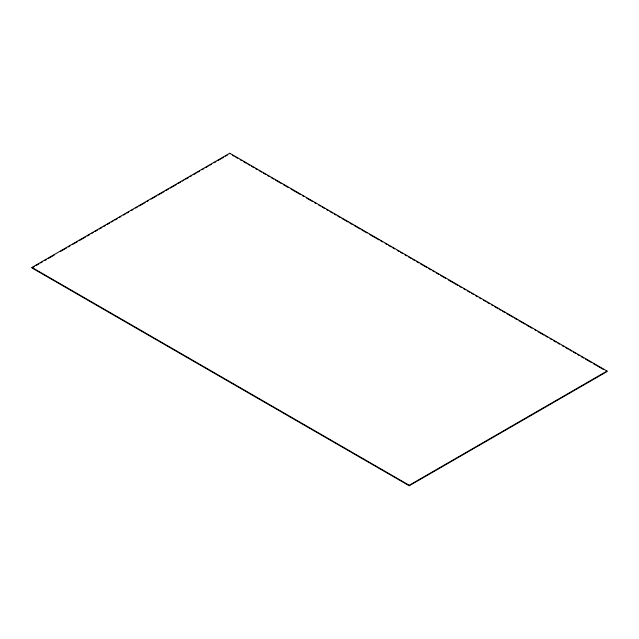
<?xml version="1.0" encoding="UTF-8"?>
<svg xmlns="http://www.w3.org/2000/svg" width="639" height="639" viewBox="0 0 639 639"><rect width="100%" height="100%" fill="white"/><g stroke="black" fill="none" stroke-linecap="round" stroke-linejoin="round"><path stroke-width="0.96" d="M31.95 267.445L229.768 153.24L607.05 371.059L607.05 371.555L409.232 485.76L31.95 267.941L31.95 267.445L409.232 485.273L607.05 371.059M32.813 267.437L34.538 266.447M36.271 265.449L38.859 263.947M40.584 262.948L42.318 261.958M44.906 260.456L46.639 259.458M48.364 258.468L54.411 254.969M60.457 251.478L66.504 247.988M68.229 246.989L69.963 245.999M72.55 244.497L77.734 241.51M79.46 240.512L85.506 237.021M87.231 236.023L89.827 234.521M91.553 233.531L93.278 232.532M95.011 231.534L97.599 230.04M99.333 229.042L101.92 227.54M103.646 226.541L105.379 225.551M107.104 224.553L109.692 223.051M111.426 222.06L113.151 221.062M114.876 220.064L117.472 218.562M119.197 217.572L120.923 216.573M123.519 215.071L125.244 214.081M126.969 213.083L128.703 212.084M131.291 210.582L133.016 209.592M135.612 208.09L137.337 207.092M139.062 206.093L145.109 202.603M146.842 201.612L148.567 200.614M151.155 199.112L156.339 196.125M158.073 195.127L164.119 191.636M165.844 190.638L168.432 189.144M170.166 188.146L176.212 184.655M177.938 183.657L180.525 182.155M182.259 181.164L183.984 180.166M185.709 179.168L188.305 177.666M190.031 176.676L191.756 175.677M193.489 174.679L196.077 173.185M197.802 172.187L199.536 171.188M202.124 169.686L203.849 168.696M205.582 167.698L208.17 166.196M209.896 165.205L211.629 164.207M214.217 162.705L215.942 161.707M217.675 160.716L223.722 157.226M225.447 156.228L227.172 155.229M232.356 155.229L234.082 156.22M235.807 157.218L237.54 158.216M240.128 159.71L241.854 160.708M243.579 161.707L246.175 163.201M247.9 164.199L249.625 165.197M251.351 166.196L253.939 167.69M255.664 168.688L257.397 169.678M259.122 170.677L261.71 172.171M263.436 173.169L266.032 174.663M267.757 175.661L269.482 176.66M271.208 177.658L273.796 179.152M275.521 180.15L281.567 183.641M283.293 184.631L288.477 187.626M291.064 189.12L300.562 194.607M302.287 195.598L304.012 196.596M306.608 198.09L312.647 201.581M314.372 202.579L316.105 203.577M318.693 205.071L320.419 206.07M322.144 207.068L324.732 208.562M326.465 209.56L328.19 210.55M329.916 211.549L332.504 213.043M334.229 214.041L335.962 215.039M337.688 216.038L340.275 217.532M342.001 218.53L348.047 222.021M349.773 223.019L352.361 224.513M354.086 225.511L360.132 228.994M361.858 229.992L367.042 232.987M369.63 234.481L379.127 239.96M380.852 240.959L382.577 241.957M385.173 243.451L386.899 244.449M388.624 245.448L391.212 246.942M392.937 247.94L394.67 248.938M397.258 250.432L398.984 251.431M400.709 252.421L402.434 253.419M405.03 254.913L406.755 255.912M408.481 256.91L411.069 258.404M412.794 259.402L414.527 260.4M416.253 261.399L418.841 262.893M420.566 263.891L426.612 267.374M428.338 268.372L430.926 269.866M432.651 270.864L434.384 271.863M436.11 272.861L438.697 274.355M440.423 275.353L445.607 278.34M448.195 279.842L457.692 285.321M459.417 286.32L461.142 287.318M463.738 288.812L465.464 289.81M467.189 290.801L469.777 292.303M471.502 293.293L473.227 294.291M475.823 295.785L477.549 296.784M479.274 297.782L480.999 298.78M483.595 300.274L485.32 301.273M487.046 302.271L489.634 303.765M491.359 304.763L493.084 305.762M494.818 306.752L497.406 308.254M499.131 309.244L500.856 310.242M502.581 311.241L505.177 312.735M506.903 313.733L512.941 317.224M514.675 318.222L517.263 319.716M518.988 320.714L525.034 324.197M526.76 325.195L531.936 328.19M534.531 329.684L536.257 330.683M537.982 331.681L544.029 335.163M545.754 336.162L547.479 337.16M550.067 338.654L551.792 339.652M553.526 340.651L556.114 342.145M557.839 343.143L559.564 344.141M562.152 345.635L563.886 346.634M565.611 347.624L568.199 349.126M569.924 350.116L571.649 351.115M573.383 352.113L575.971 353.607M577.696 354.605L579.421 355.603M581.147 356.602L583.742 358.096M585.468 359.094L591.506 362.585M593.24 363.575L603.599 369.558M409.232 485.273L409.232 485.76M229.768 153.24L229.768 153.727"/></g></svg>
